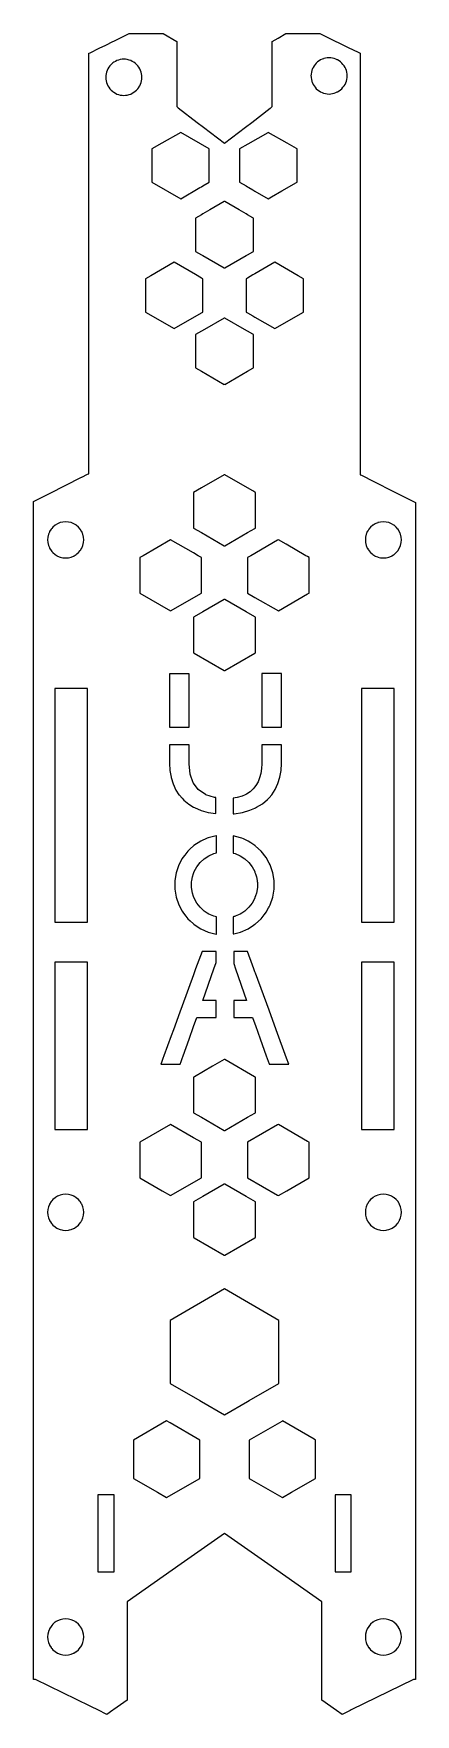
# Model space of a CAD drawing. Header units: millimetres. Extents: x 1 to 37, y 1 to 160.
import ezdxf

# ---------------------------------------------------------------- set-up
doc = ezdxf.new("R2010")
doc.units = ezdxf.units.MM

msp = doc.modelspace()

# ---------------------------------------------------------------- linework, layer by layer
for points in [[(1, 115.48), (2.32, 116.15), (2.33, 116.15), (2.5, 116.23), (5.53, 117.76), (5.54, 117.77), (6.09, 118.05), (6.2, 118.1), (6.2, 157.66), (6.33, 157.72), (7.17, 158.13), (7.81, 158.44), (8.47, 158.77), (8.56, 158.81), (10, 159.51), (13.22, 159.51), (14.5, 158.77), (14.5, 152.64), (14.64, 152.52), (16.43, 151.16), (17.01, 150.71), (18.99, 149.21), (18.99, 149.21), (19, 149.2), (19.01, 149.21), (19.01, 149.21), (20.99, 150.71), (21.57, 151.16), (23.31, 152.49), (23.36, 152.52), (23.5, 152.64), (23.5, 158.77), (24.05, 159.09), (24.79, 159.51), (28, 159.51), (29.56, 158.75), (29.65, 158.71), (30.85, 158.12), (30.95, 158.07), (31.8, 157.66), (31.8, 118), (31.91, 117.95), (32.47, 117.67), (32.5, 117.65), (35.5, 116.13), (35.51, 116.13), (35.68, 116.04), (37, 115.38), (37, 4.63), (36.83, 4.63), (30.95, 1.75), (30.85, 1.71), (30.21, 1.39), (30.09, 1.34), (29.56, 1.71), (28.19, 2.67), (28.19, 11.94), (23.09, 15.51), (19, 18.37), (14.91, 15.51), (9.81, 11.94), (9.81, 2.67), (8.56, 1.8), (8.47, 1.73), (7.91, 1.34), (7.79, 1.39), (7.17, 1.69), (6.33, 2.11), (1.17, 4.63), (1, 4.63)], [(1, 115.48), (2.32, 116.15), (2.33, 116.15), (2.5, 116.23), (5.53, 117.76), (5.54, 117.77), (6.09, 118.05), (6.2, 118.1), (6.2, 157.66), (6.33, 157.72), (7.17, 158.13), (7.81, 158.44), (8.47, 158.77), (8.56, 158.81), (10, 159.51), (13.22, 159.51), (14.5, 158.77), (14.5, 152.64), (14.64, 152.52), (16.43, 151.16), (17.01, 150.71), (18.99, 149.21), (18.99, 149.21), (19, 149.2), (19.01, 149.21), (19.01, 149.21), (20.99, 150.71), (21.57, 151.16), (23.31, 152.49), (23.36, 152.52), (23.5, 152.64), (23.5, 158.77), (24.05, 159.09), (24.79, 159.51), (28, 159.51), (29.56, 158.75), (29.65, 158.71), (30.85, 158.12), (30.95, 158.07), (31.8, 157.66), (31.8, 118), (31.91, 117.95), (32.47, 117.67), (32.5, 117.65), (35.5, 116.13), (35.51, 116.13), (35.68, 116.04), (37, 115.38), (37, 4.63), (36.83, 4.63), (30.95, 1.75), (30.85, 1.71), (30.21, 1.39), (30.09, 1.34), (29.56, 1.71), (28.19, 2.67), (28.19, 11.94), (23.09, 15.51), (19, 18.37), (14.91, 15.51), (9.81, 11.94), (9.81, 2.67), (8.56, 1.8), (8.47, 1.73), (7.91, 1.34), (7.79, 1.39), (7.17, 1.69), (6.33, 2.11), (1.17, 4.63), (1, 4.63)], [(8.86, 153.83), (8.86, 153.83), (9.02, 153.77), (9.18, 153.73), (9.34, 153.71), (9.51, 153.7), (9.68, 153.71), (9.84, 153.73), (10, 153.77), (10.16, 153.83), (10.31, 153.9), (10.46, 153.99), (10.59, 154.09), (10.71, 154.2), (10.83, 154.32), (10.91, 154.44), (10.93, 154.46), (11.01, 154.6), (11.08, 154.75), (11.14, 154.91), (11.18, 155.07), (11.2, 155.24), (11.21, 155.4), (11.21, 155.47), (11.2, 155.57), (11.18, 155.73), (11.14, 155.9), (11.08, 156.05), (11.01, 156.21), (10.93, 156.35), (10.91, 156.37), (10.83, 156.48), (10.71, 156.61), (10.59, 156.72), (10.46, 156.82), (10.31, 156.9), (10.16, 156.98), (10, 157.03), (9.84, 157.07), (9.68, 157.1), (9.51, 157.11), (9.34, 157.1), (9.18, 157.07), (9.02, 157.03), (8.86, 156.98), (8.86, 156.98), (8.71, 156.9), (8.56, 156.82), (8.56, 156.82), (8.47, 156.75), (8.43, 156.72), (8.31, 156.61), (8.19, 156.48), (8.09, 156.35), (8.01, 156.21), (7.94, 156.05), (7.88, 155.9), (7.84, 155.73), (7.82, 155.57), (7.81, 155.47), (7.81, 155.4), (7.82, 155.24), (7.84, 155.07), (7.88, 154.91), (7.94, 154.75), (8.01, 154.6), (8.09, 154.46), (8.19, 154.32), (8.31, 154.2), (8.43, 154.09), (8.47, 154.06), (8.56, 153.99), (8.56, 153.99), (8.71, 153.9)], [(8.86, 153.83), (8.86, 153.83), (9.02, 153.77), (9.18, 153.73), (9.34, 153.71), (9.51, 153.7), (9.68, 153.71), (9.84, 153.73), (10, 153.77), (10.16, 153.83), (10.31, 153.9), (10.46, 153.99), (10.59, 154.09), (10.71, 154.2), (10.83, 154.32), (10.91, 154.44), (10.93, 154.46), (11.01, 154.6), (11.08, 154.75), (11.14, 154.91), (11.18, 155.07), (11.2, 155.24), (11.21, 155.4), (11.21, 155.47), (11.2, 155.57), (11.18, 155.73), (11.14, 155.9), (11.08, 156.05), (11.01, 156.21), (10.93, 156.35), (10.91, 156.37), (10.83, 156.48), (10.71, 156.61), (10.59, 156.72), (10.46, 156.82), (10.31, 156.9), (10.16, 156.98), (10, 157.03), (9.84, 157.07), (9.68, 157.1), (9.51, 157.11), (9.34, 157.1), (9.18, 157.07), (9.02, 157.03), (8.86, 156.98), (8.86, 156.98), (8.71, 156.9), (8.56, 156.82), (8.56, 156.82), (8.47, 156.75), (8.43, 156.72), (8.31, 156.61), (8.19, 156.48), (8.09, 156.35), (8.01, 156.21), (7.94, 156.05), (7.88, 155.9), (7.84, 155.73), (7.82, 155.57), (7.81, 155.47), (7.81, 155.4), (7.82, 155.24), (7.84, 155.07), (7.88, 154.91), (7.94, 154.75), (8.01, 154.6), (8.09, 154.46), (8.19, 154.32), (8.31, 154.2), (8.43, 154.09), (8.47, 154.06), (8.56, 153.99), (8.56, 153.99), (8.71, 153.9)], [(27.28, 154.88), (27.29, 154.87), (27.36, 154.73), (27.44, 154.59), (27.54, 154.46), (27.65, 154.33), (27.78, 154.22), (27.91, 154.12), (28.05, 154.04), (28.21, 153.96), (28.32, 153.92), (28.36, 153.91), (28.53, 153.87), (28.69, 153.84), (28.86, 153.83), (29.02, 153.84), (29.19, 153.87), (29.34, 153.9), (29.35, 153.91), (29.51, 153.96), (29.56, 153.99), (29.63, 154.02), (29.65, 154.03), (29.66, 154.04), (29.8, 154.12), (29.94, 154.22), (30.06, 154.33), (30.17, 154.46), (30.27, 154.59), (30.36, 154.73), (30.43, 154.88), (30.49, 155.04), (30.53, 155.2), (30.55, 155.37), (30.56, 155.47), (30.56, 155.54), (30.55, 155.7), (30.53, 155.87), (30.49, 156.03), (30.43, 156.19), (30.36, 156.34), (30.27, 156.48), (30.26, 156.5), (30.17, 156.62), (30.06, 156.74), (29.94, 156.85), (29.8, 156.95), (29.66, 157.04), (29.65, 157.04), (29.64, 157.04), (29.63, 157.05), (29.56, 157.09), (29.51, 157.11), (29.35, 157.17), (29.34, 157.17), (29.19, 157.21), (29.02, 157.23), (28.86, 157.24), (28.69, 157.23), (28.53, 157.21), (28.36, 157.17), (28.32, 157.15), (28.21, 157.11), (28.05, 157.04), (27.91, 156.95), (27.78, 156.85), (27.65, 156.74), (27.54, 156.62), (27.44, 156.48), (27.36, 156.34), (27.29, 156.21), (27.28, 156.19), (27.23, 156.03), (27.19, 155.87), (27.16, 155.7), (27.15, 155.54), (27.16, 155.47), (27.16, 155.37), (27.19, 155.2), (27.23, 155.04)], [(27.28, 154.88), (27.29, 154.87), (27.36, 154.73), (27.44, 154.59), (27.54, 154.46), (27.65, 154.33), (27.78, 154.22), (27.91, 154.12), (28.05, 154.04), (28.21, 153.96), (28.32, 153.92), (28.36, 153.91), (28.53, 153.87), (28.69, 153.84), (28.86, 153.83), (29.02, 153.84), (29.19, 153.87), (29.34, 153.9), (29.35, 153.91), (29.51, 153.96), (29.56, 153.99), (29.63, 154.02), (29.65, 154.03), (29.66, 154.04), (29.8, 154.12), (29.94, 154.22), (30.06, 154.33), (30.17, 154.46), (30.27, 154.59), (30.36, 154.73), (30.43, 154.88), (30.49, 155.04), (30.53, 155.2), (30.55, 155.37), (30.56, 155.47), (30.56, 155.54), (30.55, 155.7), (30.53, 155.87), (30.49, 156.03), (30.43, 156.19), (30.36, 156.34), (30.27, 156.48), (30.26, 156.5), (30.17, 156.62), (30.06, 156.74), (29.94, 156.85), (29.8, 156.95), (29.66, 157.04), (29.65, 157.04), (29.64, 157.04), (29.63, 157.05), (29.56, 157.09), (29.51, 157.11), (29.35, 157.17), (29.34, 157.17), (29.19, 157.21), (29.02, 157.23), (28.86, 157.24), (28.69, 157.23), (28.53, 157.21), (28.36, 157.17), (28.32, 157.15), (28.21, 157.11), (28.05, 157.04), (27.91, 156.95), (27.78, 156.85), (27.65, 156.74), (27.54, 156.62), (27.44, 156.48), (27.36, 156.34), (27.29, 156.21), (27.28, 156.19), (27.23, 156.03), (27.19, 155.87), (27.16, 155.7), (27.15, 155.54), (27.16, 155.47), (27.16, 155.37), (27.19, 155.2), (27.23, 155.04)], [(14.87, 143.97), (16.69, 145.02), (16.82, 145.1), (16.96, 145.18), (17.57, 145.53), (17.57, 148.66), (14.87, 150.22), (13.1, 149.2), (12.16, 148.66), (12.16, 145.53)], [(14.87, 143.97), (16.69, 145.02), (16.82, 145.1), (16.96, 145.18), (17.57, 145.53), (17.57, 148.66), (14.87, 150.22), (13.1, 149.2), (12.16, 148.66), (12.16, 145.53)], [(21.31, 145.02), (21.68, 144.81), (21.87, 144.7), (23.13, 143.97), (23.43, 144.15), (24.41, 144.71), (25.79, 145.51), (25.84, 145.53), (25.84, 148.66), (25.79, 148.69), (24.9, 149.2), (23.13, 150.22), (23.07, 150.18), (21.19, 149.1), (20.43, 148.66), (20.43, 145.53), (21.04, 145.18), (21.18, 145.1)], [(21.31, 145.02), (21.68, 144.81), (21.87, 144.7), (23.13, 143.97), (23.43, 144.15), (24.41, 144.71), (25.79, 145.51), (25.84, 145.53), (25.84, 148.66), (25.79, 148.69), (24.9, 149.2), (23.13, 150.22), (23.07, 150.18), (21.19, 149.1), (20.43, 148.66), (20.43, 145.53), (21.04, 145.18), (21.18, 145.1)], [(18.99, 137.48), (19, 137.48), (19.01, 137.48), (19.01, 137.47), (19.03, 137.46), (21.04, 138.62), (21.18, 138.7), (21.68, 138.99), (21.73, 139.02), (21.73, 142.14), (21.68, 142.18), (21.18, 142.46), (21.04, 142.54), (20.38, 142.92), (19.03, 143.7), (19.01, 143.7), (19.01, 143.68), (19, 143.69), (18.99, 143.68), (18.99, 143.7), (18.97, 143.7), (17.62, 142.93), (16.96, 142.54), (16.82, 142.46), (16.27, 142.14), (16.27, 139.02), (16.82, 138.7), (16.96, 138.62), (18.97, 137.46), (18.99, 137.47)], [(18.99, 137.48), (19, 137.48), (19.01, 137.48), (19.01, 137.47), (19.03, 137.46), (21.04, 138.62), (21.18, 138.7), (21.68, 138.99), (21.73, 139.02), (21.73, 142.14), (21.68, 142.18), (21.18, 142.46), (21.04, 142.54), (20.38, 142.92), (19.03, 143.7), (19.01, 143.7), (19.01, 143.68), (19, 143.69), (18.99, 143.68), (18.99, 143.7), (18.97, 143.7), (17.62, 142.93), (16.96, 142.54), (16.82, 142.46), (16.27, 142.14), (16.27, 139.02), (16.82, 138.7), (16.96, 138.62), (18.97, 137.46), (18.99, 137.47)], [(14.26, 131.75), (16.82, 133.23), (16.96, 133.31), (16.96, 136.43), (16.82, 136.51), (16.27, 136.83), (14.26, 137.99), (12.07, 136.73), (11.55, 136.43), (11.55, 133.31)], [(14.26, 131.75), (16.82, 133.23), (16.96, 133.31), (16.96, 136.43), (16.82, 136.51), (16.27, 136.83), (14.26, 137.99), (12.07, 136.73), (11.55, 136.43), (11.55, 133.31)], [(21.68, 136.8), (21.18, 136.51), (21.04, 136.43), (21.04, 133.31), (21.18, 133.23), (21.68, 132.94), (21.87, 132.83), (23.74, 131.75), (26.45, 133.31), (26.45, 136.43), (25.93, 136.73), (23.74, 137.99), (21.87, 136.91), (21.73, 136.83)], [(21.68, 136.8), (21.18, 136.51), (21.04, 136.43), (21.04, 133.31), (21.18, 133.23), (21.68, 132.94), (21.87, 132.83), (23.74, 131.75), (26.45, 133.31), (26.45, 136.43), (25.93, 136.73), (23.74, 137.99), (21.87, 136.91), (21.73, 136.83)], [(18.99, 126.53), (19, 126.52), (19.01, 126.53), (19.01, 126.51), (19.03, 126.5), (21.18, 127.75), (21.68, 128.03), (21.73, 128.07), (21.73, 131.19), (21.68, 131.22), (21.18, 131.5), (20.9, 131.67), (19.03, 132.75), (19.01, 132.74), (19.01, 132.72), (19, 132.73), (18.99, 132.72), (18.99, 132.74), (18.97, 132.75), (17.1, 131.67), (16.82, 131.51), (16.27, 131.19), (16.27, 128.07), (16.82, 127.75), (18.97, 126.5), (18.99, 126.51)], [(18.99, 126.53), (19, 126.52), (19.01, 126.53), (19.01, 126.51), (19.03, 126.5), (21.18, 127.75), (21.68, 128.03), (21.73, 128.07), (21.73, 131.19), (21.68, 131.22), (21.18, 131.5), (20.9, 131.67), (19.03, 132.75), (19.01, 132.74), (19.01, 132.72), (19, 132.73), (18.99, 132.72), (18.99, 132.74), (18.97, 132.75), (17.1, 131.67), (16.82, 131.51), (16.27, 131.19), (16.27, 128.07), (16.82, 127.75), (18.97, 126.5), (18.99, 126.51)], [(18.99, 111.33), (19, 111.32), (19.01, 111.33), (19.01, 111.32), (19.03, 111.31), (21.18, 112.56), (21.87, 112.95), (21.92, 112.98), (21.92, 116.33), (21.87, 116.36), (21.68, 116.47), (21.18, 116.76), (19.03, 118), (19.01, 117.99), (19.01, 117.98), (19, 117.99), (18.99, 117.98), (18.99, 117.99), (18.98, 118), (16.82, 116.76), (16.08, 116.33), (16.08, 112.98), (16.82, 112.55), (18.98, 111.31), (18.99, 111.32)], [(18.99, 111.33), (19, 111.32), (19.01, 111.33), (19.01, 111.32), (19.03, 111.31), (21.18, 112.56), (21.87, 112.95), (21.92, 112.98), (21.92, 116.33), (21.87, 116.36), (21.68, 116.47), (21.18, 116.76), (19.03, 118), (19.01, 117.99), (19.01, 117.98), (19, 117.99), (18.99, 117.98), (18.99, 117.99), (18.98, 118), (16.82, 116.76), (16.08, 116.33), (16.08, 112.98), (16.82, 112.55), (18.98, 111.31), (18.99, 111.32)], [(2.66, 110.86), (2.72, 110.79), (2.82, 110.67), (3.03, 110.5), (3.05, 110.48), (3.22, 110.38), (3.25, 110.35), (3.5, 110.25), (3.76, 110.19), (4.03, 110.17), (4.29, 110.19), (4.55, 110.25), (4.77, 110.34), (4.8, 110.35), (4.84, 110.38), (5.03, 110.5), (5.09, 110.55), (5.23, 110.67), (5.4, 110.87), (5.45, 110.94), (5.53, 111.08), (5.54, 111.08), (5.55, 111.1), (5.65, 111.35), (5.71, 111.61), (5.73, 111.87), (5.71, 112.14), (5.65, 112.4), (5.62, 112.47), (5.55, 112.65), (5.54, 112.66), (5.53, 112.67), (5.4, 112.87), (5.23, 113.08), (5.03, 113.25), (5, 113.27), (4.8, 113.39), (4.74, 113.42), (4.55, 113.49), (4.29, 113.55), (4.03, 113.58), (3.76, 113.55), (3.5, 113.49), (3.32, 113.42), (3.25, 113.39), (3.05, 113.26), (3.03, 113.25), (2.82, 113.08), (2.72, 112.95), (2.65, 112.87), (2.51, 112.65), (2.49, 112.6), (2.44, 112.47), (2.41, 112.4), (2.35, 112.14), (2.33, 111.87), (2.35, 111.61), (2.41, 111.35), (2.49, 111.14), (2.51, 111.1), (2.65, 110.87)], [(2.66, 110.86), (2.72, 110.79), (2.82, 110.67), (3.03, 110.5), (3.05, 110.48), (3.22, 110.38), (3.25, 110.35), (3.5, 110.25), (3.76, 110.19), (4.03, 110.17), (4.29, 110.19), (4.55, 110.25), (4.77, 110.34), (4.8, 110.35), (4.84, 110.38), (5.03, 110.5), (5.09, 110.55), (5.23, 110.67), (5.4, 110.87), (5.45, 110.94), (5.53, 111.08), (5.54, 111.08), (5.55, 111.1), (5.65, 111.35), (5.71, 111.61), (5.73, 111.87), (5.71, 112.14), (5.65, 112.4), (5.62, 112.47), (5.55, 112.65), (5.54, 112.66), (5.53, 112.67), (5.4, 112.87), (5.23, 113.08), (5.03, 113.25), (5, 113.27), (4.8, 113.39), (4.74, 113.42), (4.55, 113.49), (4.29, 113.55), (4.03, 113.58), (3.76, 113.55), (3.5, 113.49), (3.32, 113.42), (3.25, 113.39), (3.05, 113.26), (3.03, 113.25), (2.82, 113.08), (2.72, 112.95), (2.65, 112.87), (2.51, 112.65), (2.49, 112.6), (2.44, 112.47), (2.41, 112.4), (2.35, 112.14), (2.33, 111.87), (2.35, 111.61), (2.41, 111.35), (2.49, 111.14), (2.51, 111.1), (2.65, 110.87)], [(32.92, 110.55), (32.98, 110.5), (33.17, 110.38), (33.21, 110.35), (33.44, 110.26), (33.45, 110.25), (33.71, 110.19), (33.98, 110.17), (34.24, 110.19), (34.5, 110.25), (34.75, 110.35), (34.79, 110.38), (34.94, 110.47), (34.98, 110.5), (35.18, 110.67), (35.34, 110.85), (35.36, 110.87), (35.48, 111.08), (35.5, 111.1), (35.5, 111.12), (35.51, 111.13), (35.6, 111.35), (35.66, 111.61), (35.68, 111.87), (35.66, 112.14), (35.6, 112.4), (35.57, 112.47), (35.51, 112.62), (35.5, 112.63), (35.5, 112.65), (35.48, 112.66), (35.36, 112.87), (35.34, 112.89), (35.18, 113.08), (34.98, 113.25), (34.96, 113.26), (34.75, 113.39), (34.69, 113.42), (34.5, 113.49), (34.24, 113.55), (33.98, 113.58), (33.71, 113.55), (33.45, 113.49), (33.44, 113.48), (33.27, 113.42), (33.21, 113.39), (33, 113.26), (32.98, 113.25), (32.77, 113.08), (32.6, 112.87), (32.5, 112.7), (32.49, 112.7), (32.47, 112.66), (32.46, 112.65), (32.39, 112.47), (32.36, 112.4), (32.3, 112.14), (32.28, 111.87), (32.3, 111.61), (32.36, 111.35), (32.46, 111.1), (32.47, 111.09), (32.49, 111.04), (32.5, 111.04), (32.56, 110.94), (32.6, 110.87), (32.77, 110.67)], [(32.92, 110.55), (32.98, 110.5), (33.17, 110.38), (33.21, 110.35), (33.44, 110.26), (33.45, 110.25), (33.71, 110.19), (33.98, 110.17), (34.24, 110.19), (34.5, 110.25), (34.75, 110.35), (34.79, 110.38), (34.94, 110.47), (34.98, 110.5), (35.18, 110.67), (35.34, 110.85), (35.36, 110.87), (35.48, 111.08), (35.5, 111.1), (35.5, 111.12), (35.51, 111.13), (35.6, 111.35), (35.66, 111.61), (35.68, 111.87), (35.66, 112.14), (35.6, 112.4), (35.57, 112.47), (35.51, 112.62), (35.5, 112.63), (35.5, 112.65), (35.48, 112.66), (35.36, 112.87), (35.34, 112.89), (35.18, 113.08), (34.98, 113.25), (34.96, 113.26), (34.75, 113.39), (34.69, 113.42), (34.5, 113.49), (34.24, 113.55), (33.98, 113.58), (33.71, 113.55), (33.45, 113.49), (33.44, 113.48), (33.27, 113.42), (33.21, 113.39), (33, 113.26), (32.98, 113.25), (32.77, 113.08), (32.6, 112.87), (32.5, 112.7), (32.49, 112.7), (32.47, 112.66), (32.46, 112.65), (32.39, 112.47), (32.36, 112.4), (32.3, 112.14), (32.28, 111.87), (32.3, 111.61), (32.36, 111.35), (32.46, 111.1), (32.47, 111.09), (32.49, 111.04), (32.5, 111.04), (32.56, 110.94), (32.6, 110.87), (32.77, 110.67)], [(13.92, 111.88), (11.32, 110.38), (11.02, 110.21), (11.02, 106.86), (13.92, 105.19), (16.82, 106.86), (16.82, 110.21), (16.52, 110.38), (16.08, 110.64)], [(13.92, 111.88), (11.32, 110.38), (11.02, 110.21), (11.02, 106.86), (13.92, 105.19), (16.82, 106.86), (16.82, 110.21), (16.52, 110.38), (16.08, 110.64)], [(24.08, 105.19), (26.84, 106.78), (26.98, 106.86), (26.98, 110.21), (26.84, 110.29), (26.68, 110.38), (24.8, 111.47), (24.08, 111.88), (24.01, 111.84), (21.48, 110.38), (21.18, 110.21), (21.18, 106.86), (21.87, 106.46)], [(24.08, 105.19), (26.84, 106.78), (26.98, 106.86), (26.98, 110.21), (26.84, 110.29), (26.68, 110.38), (24.8, 111.47), (24.08, 111.88), (24.01, 111.84), (21.48, 110.38), (21.18, 110.21), (21.18, 106.86), (21.87, 106.46)], [(18.99, 99.59), (19, 99.59), (19.01, 99.59), (19.01, 99.58), (19.03, 99.57), (21.87, 101.22), (21.92, 101.24), (21.92, 104.59), (21.87, 104.62), (21.04, 105.1), (19.03, 106.26), (19.01, 106.25), (19.01, 106.24), (19, 106.25), (18.99, 106.24), (18.99, 106.25), (18.98, 106.26), (16.96, 105.1), (16.13, 104.62), (16.08, 104.59), (16.08, 101.24), (16.13, 101.22), (18.98, 99.57), (18.99, 99.58)], [(18.99, 99.59), (19, 99.59), (19.01, 99.59), (19.01, 99.58), (19.03, 99.57), (21.87, 101.22), (21.92, 101.24), (21.92, 104.59), (21.87, 104.62), (21.04, 105.1), (19.03, 106.26), (19.01, 106.25), (19.01, 106.24), (19, 106.25), (18.99, 106.24), (18.99, 106.25), (18.98, 106.26), (16.96, 105.1), (16.13, 104.62), (16.08, 104.59), (16.08, 101.24), (16.13, 101.22), (18.98, 99.57), (18.99, 99.58)], [(13.82, 96.08), (13.82, 94.23), (15.67, 94.23), (15.67, 99.26), (13.82, 99.26)], [(13.82, 96.08), (13.82, 94.23), (15.67, 94.23), (15.67, 99.26), (13.82, 99.26)], [(24.38, 99.28), (22.52, 99.28), (22.52, 94.23), (24.38, 94.23)], [(24.38, 99.28), (22.52, 99.28), (22.52, 94.23), (24.38, 94.23)], [(5, 75.88), (6.09, 75.88), (6.09, 97.89), (3.09, 97.89), (3.09, 97.88), (3, 97.88), (3, 75.88), (5, 75.88)], [(5, 75.88), (6.09, 75.88), (6.09, 97.89), (3.09, 97.89), (3.09, 97.88), (3, 97.88), (3, 75.88), (5, 75.88)], [(35, 75.88), (35, 97.88), (34.91, 97.88), (34.91, 97.89), (31.91, 97.89), (31.91, 75.88), (33, 75.88), (33, 75.88)], [(35, 75.88), (35, 97.88), (34.91, 97.88), (34.91, 97.89), (31.91, 97.89), (31.91, 75.88), (33, 75.88), (33, 75.88)], [(18.07, 87.62), (17.23, 87.89), (17.2, 87.9), (16.52, 88.37), (16.08, 88.98), (16.05, 89.02), (15.77, 89.83), (15.67, 90.79), (15.67, 92.58), (13.82, 92.58), (13.82, 90.87), (13.86, 90.17), (13.97, 89.53), (13.97, 89.51), (14.16, 88.9), (14.42, 88.33), (14.71, 87.89), (14.75, 87.83), (15.01, 87.55), (15.16, 87.38), (15.63, 86.99), (16.08, 86.72), (16.18, 86.67), (16.79, 86.41), (17.47, 86.22), (18.19, 86.11), (18.19, 87.61)], [(18.07, 87.62), (17.23, 87.89), (17.2, 87.9), (16.52, 88.37), (16.08, 88.98), (16.05, 89.02), (15.77, 89.83), (15.67, 90.79), (15.67, 92.58), (13.82, 92.58), (13.82, 90.87), (13.86, 90.17), (13.97, 89.53), (13.97, 89.51), (14.16, 88.9), (14.42, 88.33), (14.71, 87.89), (14.75, 87.83), (15.01, 87.55), (15.16, 87.38), (15.63, 86.99), (16.08, 86.72), (16.18, 86.67), (16.79, 86.41), (17.47, 86.22), (18.19, 86.11), (18.19, 87.61)], [(21.95, 88.75), (21.92, 88.71), (21.87, 88.64), (21.71, 88.44), (21.41, 88.17), (21.06, 87.94), (20.95, 87.89), (20.66, 87.76), (20.21, 87.63), (19.83, 87.57), (19.83, 86.1), (19.9, 86.1), (20.69, 86.22), (21.39, 86.42), (21.87, 86.63), (21.92, 86.65), (22.02, 86.7), (22.58, 87.03), (23.06, 87.43), (23.2, 87.58), (23.46, 87.88), (23.79, 88.39), (24.04, 88.94), (24.23, 89.54), (24.34, 90.17), (24.38, 90.83), (24.38, 92.58), (22.52, 92.58), (22.52, 90.8), (22.5, 90.34), (22.43, 89.89), (22.31, 89.48), (22.16, 89.09)], [(21.95, 88.75), (21.92, 88.71), (21.87, 88.64), (21.71, 88.44), (21.41, 88.17), (21.06, 87.94), (20.95, 87.89), (20.66, 87.76), (20.21, 87.63), (19.83, 87.57), (19.83, 86.1), (19.9, 86.1), (20.69, 86.22), (21.39, 86.42), (21.87, 86.63), (21.92, 86.65), (22.02, 86.7), (22.58, 87.03), (23.06, 87.43), (23.2, 87.58), (23.46, 87.88), (23.79, 88.39), (24.04, 88.94), (24.23, 89.54), (24.34, 90.17), (24.38, 90.83), (24.38, 92.58), (22.52, 92.58), (22.52, 90.8), (22.5, 90.34), (22.43, 89.89), (22.31, 89.48), (22.16, 89.09)], [(17.51, 76.66), (17.36, 76.75), (17.08, 76.94), (16.7, 77.29), (16.38, 77.69), (16.14, 78.15), (16.08, 78.32), (15.97, 78.63), (15.88, 79.14), (15.88, 79.66), (15.89, 79.7), (15.91, 79.82), (15.97, 80.16), (16.08, 80.48), (16.14, 80.65), (16.38, 81.1), (16.7, 81.51), (17.08, 81.86), (17.51, 82.14), (17.98, 82.35), (18.26, 82.42), (18.26, 84.04), (18.22, 84.03), (17.47, 83.84), (17.36, 83.79), (16.76, 83.53), (16.11, 83.11), (16.08, 83.08), (15.75, 82.78), (15.54, 82.58), (15.25, 82.21), (15.06, 81.97), (15.01, 81.87), (14.69, 81.28), (14.44, 80.55), (14.32, 79.82), (14.31, 79.79), (14.31, 79.01), (14.44, 78.24), (14.69, 77.51), (15.01, 76.93), (15.06, 76.83), (15.12, 76.75), (15.35, 76.46), (15.54, 76.22), (15.75, 76.02), (16.08, 75.72), (16.11, 75.69), (16.24, 75.6), (16.76, 75.27), (17.47, 74.95), (18.22, 74.77), (18.26, 74.76), (18.26, 76.38), (17.98, 76.45)], [(17.51, 76.66), (17.36, 76.75), (17.08, 76.94), (16.7, 77.29), (16.38, 77.69), (16.14, 78.15), (16.08, 78.32), (15.97, 78.63), (15.88, 79.14), (15.88, 79.66), (15.89, 79.7), (15.91, 79.82), (15.97, 80.16), (16.08, 80.48), (16.14, 80.65), (16.38, 81.1), (16.7, 81.51), (17.08, 81.86), (17.51, 82.14), (17.98, 82.35), (18.26, 82.42), (18.26, 84.04), (18.22, 84.03), (17.47, 83.84), (17.36, 83.79), (16.76, 83.53), (16.11, 83.11), (16.08, 83.08), (15.75, 82.78), (15.54, 82.58), (15.25, 82.21), (15.06, 81.97), (15.01, 81.87), (14.69, 81.28), (14.44, 80.55), (14.32, 79.82), (14.31, 79.79), (14.31, 79.01), (14.44, 78.24), (14.69, 77.51), (15.01, 76.93), (15.06, 76.83), (15.12, 76.75), (15.35, 76.46), (15.54, 76.22), (15.75, 76.02), (16.08, 75.72), (16.11, 75.69), (16.24, 75.6), (16.76, 75.27), (17.47, 74.95), (18.22, 74.77), (18.26, 74.76), (18.26, 76.38), (17.98, 76.45)], [(21.85, 80.65), (21.87, 80.57), (21.92, 80.43), (22.01, 80.16), (22.07, 79.82), (22.09, 79.7), (22.1, 79.66), (22.1, 79.14), (22.01, 78.63), (21.92, 78.37), (21.87, 78.22), (21.85, 78.15), (21.6, 77.69), (21.29, 77.29), (20.91, 76.94), (20.62, 76.75), (20.47, 76.66), (20, 76.45), (19.96, 76.44), (19.87, 76.42), (19.82, 76.4), (19.82, 74.78), (19.87, 74.79), (20.5, 74.95), (20.52, 74.95), (21.23, 75.27), (21.74, 75.6), (21.87, 75.69), (21.88, 75.69), (21.92, 75.73), (22.45, 76.22), (22.74, 76.59), (22.86, 76.75), (22.92, 76.83), (23.15, 77.24), (23.2, 77.33), (23.29, 77.51), (23.55, 78.24), (23.67, 79.01), (23.67, 79.79), (23.67, 79.82), (23.55, 80.55), (23.29, 81.28), (23.2, 81.46), (22.92, 81.97), (22.45, 82.58), (21.92, 83.06), (21.88, 83.11), (21.87, 83.11), (21.48, 83.37), (21.23, 83.53), (20.79, 83.72), (20.63, 83.79), (20.52, 83.84), (19.82, 84.02), (19.82, 82.39), (20, 82.35), (20.47, 82.14), (20.91, 81.86), (21.29, 81.51), (21.6, 81.1)], [(21.85, 80.65), (21.87, 80.57), (21.92, 80.43), (22.01, 80.16), (22.07, 79.82), (22.09, 79.7), (22.1, 79.66), (22.1, 79.14), (22.01, 78.63), (21.92, 78.37), (21.87, 78.22), (21.85, 78.15), (21.6, 77.69), (21.29, 77.29), (20.91, 76.94), (20.62, 76.75), (20.47, 76.66), (20, 76.45), (19.96, 76.44), (19.87, 76.42), (19.82, 76.4), (19.82, 74.78), (19.87, 74.79), (20.5, 74.95), (20.52, 74.95), (21.23, 75.27), (21.74, 75.6), (21.87, 75.69), (21.88, 75.69), (21.92, 75.73), (22.45, 76.22), (22.74, 76.59), (22.86, 76.75), (22.92, 76.83), (23.15, 77.24), (23.2, 77.33), (23.29, 77.51), (23.55, 78.24), (23.67, 79.01), (23.67, 79.79), (23.67, 79.82), (23.55, 80.55), (23.29, 81.28), (23.2, 81.46), (22.92, 81.97), (22.45, 82.58), (21.92, 83.06), (21.88, 83.11), (21.87, 83.11), (21.48, 83.37), (21.23, 83.53), (20.79, 83.72), (20.63, 83.79), (20.52, 83.84), (19.82, 84.02), (19.82, 82.39), (20, 82.35), (20.47, 82.14), (20.91, 81.86), (21.29, 81.51), (21.6, 81.1)], [(16.96, 68.52), (17.99, 71.51), (18.2, 72.11), (18.2, 73.14), (16.88, 73.14), (16.28, 71.51), (16.08, 70.95), (15.01, 68.01), (14.78, 67.41), (14.18, 65.75), (13.97, 65.18), (13.29, 63.31), (13.19, 63.06), (13.06, 62.7), (13, 62.54), (14.82, 62.54), (14.91, 62.79), (15.01, 63.06), (15.1, 63.31), (15.66, 64.89), (16.08, 66.06), (16.39, 66.92), (18.2, 66.92), (18.2, 68.52)], [(16.96, 68.52), (17.99, 71.51), (18.2, 72.11), (18.2, 73.14), (16.88, 73.14), (16.28, 71.51), (16.08, 70.95), (15.01, 68.01), (14.78, 67.41), (14.18, 65.75), (13.97, 65.18), (13.29, 63.31), (13.19, 63.06), (13.06, 62.7), (13, 62.54), (14.82, 62.54), (14.91, 62.79), (15.01, 63.06), (15.1, 63.31), (15.66, 64.89), (16.08, 66.06), (16.39, 66.92), (18.2, 66.92), (18.2, 68.52)], [(21.65, 66.92), (21.87, 66.31), (21.92, 66.17), (22.37, 64.91), (22.93, 63.31), (23.2, 62.57), (23.21, 62.54), (25.05, 62.54), (24.85, 63.08), (23.87, 65.77), (23.2, 67.6), (21.92, 71.08), (21.87, 71.21), (21.76, 71.51), (21.64, 71.84), (21.17, 73.14), (19.87, 73.14), (19.87, 72), (20.04, 71.51), (21.08, 68.52), (19.87, 68.52), (19.87, 66.92)], [(21.65, 66.92), (21.87, 66.31), (21.92, 66.17), (22.37, 64.91), (22.93, 63.31), (23.2, 62.57), (23.21, 62.54), (25.05, 62.54), (24.85, 63.08), (23.87, 65.77), (23.2, 67.6), (21.92, 71.08), (21.87, 71.21), (21.76, 71.51), (21.64, 71.84), (21.17, 73.14), (19.87, 73.14), (19.87, 72), (20.04, 71.51), (21.08, 68.52), (19.87, 68.52), (19.87, 66.92)], [(5, 56.39), (6.09, 56.39), (6.09, 72.14), (3.09, 72.14), (3.09, 72.13), (3, 72.13), (3, 56.38), (5, 56.38)], [(5, 56.39), (6.09, 56.39), (6.09, 72.14), (3.09, 72.14), (3.09, 72.13), (3, 72.13), (3, 56.38), (5, 56.38)], [(33, 56.39), (33, 56.38), (35, 56.38), (35, 72.13), (34.91, 72.13), (34.91, 72.14), (31.91, 72.14), (31.91, 56.39)], [(33, 56.39), (33, 56.38), (35, 56.38), (35, 72.13), (34.91, 72.13), (34.91, 72.14), (31.91, 72.14), (31.91, 56.39)], [(18.99, 56.31), (19, 56.3), (19.01, 56.31), (19.01, 56.29), (19.03, 56.28), (21.18, 57.53), (21.87, 57.93), (21.92, 57.96), (21.92, 61.3), (21.87, 61.33), (21.84, 61.35), (19.03, 62.97), (19.01, 62.97), (19.01, 62.95), (19, 62.96), (18.99, 62.95), (18.99, 62.97), (18.98, 62.97), (17.87, 62.34), (16.16, 61.35), (16.08, 61.3), (16.08, 57.96), (16.82, 57.53), (18.98, 56.28), (18.99, 56.29)], [(18.99, 56.31), (19, 56.3), (19.01, 56.31), (19.01, 56.29), (19.03, 56.28), (21.18, 57.53), (21.87, 57.93), (21.92, 57.96), (21.92, 61.3), (21.87, 61.33), (21.84, 61.35), (19.03, 62.97), (19.01, 62.97), (19.01, 62.95), (19, 62.96), (18.99, 62.95), (18.99, 62.97), (18.98, 62.97), (17.87, 62.34), (16.16, 61.35), (16.08, 61.3), (16.08, 57.96), (16.82, 57.53), (18.98, 56.28), (18.99, 56.29)], [(13.14, 50.62), (13.92, 50.16), (16.82, 51.84), (16.82, 55.18), (16.08, 55.61), (13.92, 56.85), (11.02, 55.18), (11.02, 51.84)], [(13.14, 50.62), (13.92, 50.16), (16.82, 51.84), (16.82, 55.18), (16.08, 55.61), (13.92, 56.85), (11.02, 55.18), (11.02, 51.84)], [(21.18, 52.48), (21.18, 51.84), (24.01, 50.2), (24.08, 50.16), (24.87, 50.62), (26.98, 51.84), (26.98, 55.18), (26.84, 55.26), (24.08, 56.85), (24.01, 56.81), (21.18, 55.18)], [(21.18, 52.48), (21.18, 51.84), (24.01, 50.2), (24.08, 50.16), (24.87, 50.62), (26.98, 51.84), (26.98, 55.18), (26.84, 55.26), (24.08, 56.85), (24.01, 56.81), (21.18, 55.18)], [(18.99, 51.21), (18.99, 51.23), (18.98, 51.24), (16.96, 50.07), (16.08, 49.56), (16.08, 46.22), (16.13, 46.19), (18.98, 44.55), (18.99, 44.55), (18.99, 44.57), (19, 44.56), (19.01, 44.57), (19.01, 44.55), (19.03, 44.55), (21.87, 46.19), (21.92, 46.22), (21.92, 49.56), (21.04, 50.07), (19.03, 51.24), (19.01, 51.23), (19.01, 51.21), (19, 51.22)], [(18.99, 51.21), (18.99, 51.23), (18.98, 51.24), (16.96, 50.07), (16.08, 49.56), (16.08, 46.22), (16.13, 46.19), (18.98, 44.55), (18.99, 44.55), (18.99, 44.57), (19, 44.56), (19.01, 44.57), (19.01, 44.55), (19.03, 44.55), (21.87, 46.19), (21.92, 46.22), (21.92, 49.56), (21.04, 50.07), (19.03, 51.24), (19.01, 51.23), (19.01, 51.21), (19, 51.22)], [(5.46, 47.67), (5.53, 47.79), (5.55, 47.81), (5.65, 48.06), (5.71, 48.32), (5.73, 48.59), (5.71, 48.85), (5.68, 48.98), (5.65, 49.11), (5.55, 49.36), (5.53, 49.38), (5.4, 49.59), (5.37, 49.63), (5.23, 49.79), (5.03, 49.96), (5, 49.98), (4.8, 50.1), (4.77, 50.12), (4.72, 50.14), (4.55, 50.21), (4.29, 50.27), (4.03, 50.29), (3.76, 50.27), (3.5, 50.21), (3.34, 50.14), (3.25, 50.1), (3.07, 49.99), (3.03, 49.96), (2.82, 49.79), (2.72, 49.67), (2.68, 49.62), (2.65, 49.59), (2.51, 49.36), (2.49, 49.32), (2.41, 49.11), (2.35, 48.85), (2.33, 48.59), (2.35, 48.32), (2.41, 48.06), (2.49, 47.86), (2.51, 47.81), (2.65, 47.59), (2.66, 47.58), (2.72, 47.51), (2.82, 47.38), (3.03, 47.21), (3.06, 47.19), (3.2, 47.1), (3.25, 47.07), (3.5, 46.97), (3.66, 46.93), (3.76, 46.9), (4.03, 46.88), (4.29, 46.9), (4.4, 46.93), (4.55, 46.97), (4.77, 47.05), (4.8, 47.07), (4.85, 47.1), (5.03, 47.21), (5.11, 47.28), (5.23, 47.38), (5.4, 47.59)], [(5.46, 47.67), (5.53, 47.79), (5.55, 47.81), (5.65, 48.06), (5.71, 48.32), (5.73, 48.59), (5.71, 48.85), (5.68, 48.98), (5.65, 49.11), (5.55, 49.36), (5.53, 49.38), (5.4, 49.59), (5.37, 49.63), (5.23, 49.79), (5.03, 49.96), (5, 49.98), (4.8, 50.1), (4.77, 50.12), (4.72, 50.14), (4.55, 50.21), (4.29, 50.27), (4.03, 50.29), (3.76, 50.27), (3.5, 50.21), (3.34, 50.14), (3.25, 50.1), (3.07, 49.99), (3.03, 49.96), (2.82, 49.79), (2.72, 49.67), (2.68, 49.62), (2.65, 49.59), (2.51, 49.36), (2.49, 49.32), (2.41, 49.11), (2.35, 48.85), (2.33, 48.59), (2.35, 48.32), (2.41, 48.06), (2.49, 47.86), (2.51, 47.81), (2.65, 47.59), (2.66, 47.58), (2.72, 47.51), (2.82, 47.38), (3.03, 47.21), (3.06, 47.19), (3.2, 47.1), (3.25, 47.07), (3.5, 46.97), (3.66, 46.93), (3.76, 46.9), (4.03, 46.88), (4.29, 46.9), (4.4, 46.93), (4.55, 46.97), (4.77, 47.05), (4.8, 47.07), (4.85, 47.1), (5.03, 47.21), (5.11, 47.28), (5.23, 47.38), (5.4, 47.59)], [(32.9, 47.27), (32.98, 47.21), (33.1, 47.13), (33.15, 47.1), (33.21, 47.07), (33.44, 46.97), (33.45, 46.97), (33.61, 46.93), (33.71, 46.9), (33.98, 46.88), (34.24, 46.9), (34.35, 46.93), (34.5, 46.97), (34.75, 47.07), (34.8, 47.1), (34.94, 47.19), (34.98, 47.21), (35.18, 47.38), (35.34, 47.57), (35.36, 47.59), (35.48, 47.8), (35.5, 47.81), (35.51, 47.84), (35.6, 48.06), (35.66, 48.32), (35.68, 48.59), (35.66, 48.85), (35.6, 49.11), (35.51, 49.33), (35.5, 49.36), (35.48, 49.38), (35.36, 49.59), (35.33, 49.62), (35.18, 49.79), (34.98, 49.96), (34.94, 49.99), (34.75, 50.1), (34.67, 50.14), (34.5, 50.21), (34.24, 50.27), (33.98, 50.29), (33.71, 50.27), (33.45, 50.21), (33.44, 50.2), (33.29, 50.14), (33.21, 50.1), (32.99, 49.97), (32.98, 49.96), (32.77, 49.79), (32.63, 49.62), (32.6, 49.59), (32.5, 49.42), (32.49, 49.41), (32.47, 49.37), (32.46, 49.36), (32.36, 49.11), (32.33, 48.98), (32.3, 48.85), (32.28, 48.59), (32.3, 48.32), (32.36, 48.06), (32.46, 47.81), (32.47, 47.8), (32.49, 47.76), (32.5, 47.75), (32.55, 47.67), (32.6, 47.59), (32.77, 47.38)], [(32.9, 47.27), (32.98, 47.21), (33.1, 47.13), (33.15, 47.1), (33.21, 47.07), (33.44, 46.97), (33.45, 46.97), (33.61, 46.93), (33.71, 46.9), (33.98, 46.88), (34.24, 46.9), (34.35, 46.93), (34.5, 46.97), (34.75, 47.07), (34.8, 47.1), (34.94, 47.19), (34.98, 47.21), (35.18, 47.38), (35.34, 47.57), (35.36, 47.59), (35.48, 47.8), (35.5, 47.81), (35.51, 47.84), (35.6, 48.06), (35.66, 48.32), (35.68, 48.59), (35.66, 48.85), (35.6, 49.11), (35.51, 49.33), (35.5, 49.36), (35.48, 49.38), (35.36, 49.59), (35.33, 49.62), (35.18, 49.79), (34.98, 49.96), (34.94, 49.99), (34.75, 50.1), (34.67, 50.14), (34.5, 50.21), (34.24, 50.27), (33.98, 50.29), (33.71, 50.27), (33.45, 50.21), (33.44, 50.2), (33.29, 50.14), (33.21, 50.1), (32.99, 49.97), (32.98, 49.96), (32.77, 49.79), (32.63, 49.62), (32.6, 49.59), (32.5, 49.42), (32.49, 49.41), (32.47, 49.37), (32.46, 49.36), (32.36, 49.11), (32.33, 48.98), (32.3, 48.85), (32.28, 48.59), (32.3, 48.32), (32.36, 48.06), (32.46, 47.81), (32.47, 47.8), (32.49, 47.76), (32.5, 47.75), (32.55, 47.67), (32.6, 47.59), (32.77, 47.38)], [(16.84, 30.78), (19, 29.53), (21.16, 30.78), (21.34, 30.89), (24.12, 32.49), (24.12, 38.41), (19, 41.37), (13.88, 38.41), (13.88, 32.49), (16.66, 30.89)], [(16.84, 30.78), (19, 29.53), (21.16, 30.78), (21.34, 30.89), (24.12, 32.49), (24.12, 38.41), (19, 41.37), (13.88, 38.41), (13.88, 32.49), (16.66, 30.89)], [(12.69, 22.24), (13.54, 21.75), (16.66, 23.55), (16.66, 27.15), (13.88, 28.76), (13.54, 28.95), (10.42, 27.15), (10.42, 23.55)], [(12.69, 22.24), (13.54, 21.75), (16.66, 23.55), (16.66, 27.15), (13.88, 28.76), (13.54, 28.95), (10.42, 27.15), (10.42, 23.55)], [(27.58, 23.55), (27.58, 27.15), (27.44, 27.23), (24.46, 28.95), (24.39, 28.91), (21.34, 27.15), (21.34, 23.55), (24.39, 21.79), (24.46, 21.75), (25.31, 22.24)], [(27.58, 23.55), (27.58, 27.15), (27.44, 27.23), (24.46, 28.95), (24.39, 28.91), (21.34, 27.15), (21.34, 23.55), (24.39, 21.79), (24.46, 21.75), (25.31, 22.24)], [(7.1, 14.75), (8.59, 14.75), (8.59, 22), (7.07, 22), (7.07, 14.75)], [(7.1, 14.75), (8.59, 14.75), (8.59, 22), (7.07, 22), (7.07, 14.75)], [(29.43, 14.75), (30.95, 14.75), (30.95, 22), (29.43, 22)], [(29.43, 14.75), (30.95, 14.75), (30.95, 22), (29.43, 22)], [(2.51, 9.39), (2.5, 9.36), (2.41, 9.15), (2.4, 9.11), (2.35, 8.89), (2.33, 8.62), (2.35, 8.35), (2.41, 8.09), (2.5, 7.88), (2.51, 7.85), (2.65, 7.62), (2.66, 7.61), (2.72, 7.54), (2.82, 7.42), (3.03, 7.24), (3.03, 7.24), (3.25, 7.1), (3.27, 7.1), (3.5, 7), (3.76, 6.94), (4.03, 6.92), (4.29, 6.94), (4.55, 7), (4.78, 7.1), (4.8, 7.1), (5.03, 7.24), (5.05, 7.26), (5.23, 7.42), (5.4, 7.62), (5.42, 7.65), (5.54, 7.83), (5.55, 7.85), (5.62, 8.02), (5.65, 8.09), (5.71, 8.35), (5.73, 8.62), (5.71, 8.89), (5.65, 9.11), (5.65, 9.15), (5.55, 9.39), (5.54, 9.41), (5.4, 9.62), (5.37, 9.67), (5.23, 9.82), (5.03, 10), (4.98, 10.03), (4.92, 10.07), (4.81, 10.13), (4.8, 10.14), (4.55, 10.24), (4.29, 10.3), (4.03, 10.32), (3.76, 10.3), (3.5, 10.24), (3.25, 10.14), (3.25, 10.13), (3.14, 10.07), (3.03, 10), (2.99, 9.97), (2.82, 9.82), (2.72, 9.7), (2.65, 9.62)], [(2.51, 9.39), (2.5, 9.36), (2.41, 9.15), (2.4, 9.11), (2.35, 8.89), (2.33, 8.62), (2.35, 8.35), (2.41, 8.09), (2.5, 7.88), (2.51, 7.85), (2.65, 7.62), (2.66, 7.61), (2.72, 7.54), (2.82, 7.42), (3.03, 7.24), (3.03, 7.24), (3.25, 7.1), (3.27, 7.1), (3.5, 7), (3.76, 6.94), (4.03, 6.92), (4.29, 6.94), (4.55, 7), (4.78, 7.1), (4.8, 7.1), (5.03, 7.24), (5.05, 7.26), (5.23, 7.42), (5.4, 7.62), (5.42, 7.65), (5.54, 7.83), (5.55, 7.85), (5.62, 8.02), (5.65, 8.09), (5.71, 8.35), (5.73, 8.62), (5.71, 8.89), (5.65, 9.11), (5.65, 9.15), (5.55, 9.39), (5.54, 9.41), (5.4, 9.62), (5.37, 9.67), (5.23, 9.82), (5.03, 10), (4.98, 10.03), (4.92, 10.07), (4.81, 10.13), (4.8, 10.14), (4.55, 10.24), (4.29, 10.3), (4.03, 10.32), (3.76, 10.3), (3.5, 10.24), (3.25, 10.14), (3.25, 10.13), (3.14, 10.07), (3.03, 10), (2.99, 9.97), (2.82, 9.82), (2.72, 9.7), (2.65, 9.62)], [(32.77, 9.82), (32.6, 9.62), (32.5, 9.45), (32.49, 9.45), (32.46, 9.39), (32.36, 9.15), (32.35, 9.11), (32.3, 8.89), (32.28, 8.62), (32.3, 8.35), (32.36, 8.09), (32.39, 8.02), (32.46, 7.85), (32.47, 7.84), (32.49, 7.79), (32.5, 7.79), (32.59, 7.64), (32.6, 7.62), (32.77, 7.42), (32.98, 7.24), (33.21, 7.1), (33.22, 7.1), (33.44, 7.01), (33.45, 7), (33.71, 6.94), (33.98, 6.92), (34.24, 6.94), (34.5, 7), (34.73, 7.1), (34.75, 7.1), (34.96, 7.23), (34.98, 7.24), (35.18, 7.42), (35.34, 7.61), (35.36, 7.62), (35.48, 7.83), (35.5, 7.85), (35.5, 7.87), (35.6, 8.09), (35.66, 8.35), (35.68, 8.62), (35.66, 8.89), (35.6, 9.11), (35.6, 9.15), (35.5, 9.37), (35.5, 9.39), (35.48, 9.41), (35.37, 9.59), (35.36, 9.62), (35.18, 9.82), (35.01, 9.97), (34.98, 10), (34.87, 10.07), (34.76, 10.13), (34.75, 10.14), (34.5, 10.24), (34.24, 10.3), (33.98, 10.32), (33.71, 10.3), (33.45, 10.24), (33.21, 10.14), (33.2, 10.13), (33.09, 10.07), (33.02, 10.02), (32.98, 10)], [(32.77, 9.82), (32.6, 9.62), (32.5, 9.45), (32.49, 9.45), (32.46, 9.39), (32.36, 9.15), (32.35, 9.11), (32.3, 8.89), (32.28, 8.62), (32.3, 8.35), (32.36, 8.09), (32.39, 8.02), (32.46, 7.85), (32.47, 7.84), (32.49, 7.79), (32.5, 7.79), (32.59, 7.64), (32.6, 7.62), (32.77, 7.42), (32.98, 7.24), (33.21, 7.1), (33.22, 7.1), (33.44, 7.01), (33.45, 7), (33.71, 6.94), (33.98, 6.92), (34.24, 6.94), (34.5, 7), (34.73, 7.1), (34.75, 7.1), (34.96, 7.23), (34.98, 7.24), (35.18, 7.42), (35.34, 7.61), (35.36, 7.62), (35.48, 7.83), (35.5, 7.85), (35.5, 7.87), (35.6, 8.09), (35.66, 8.35), (35.68, 8.62), (35.66, 8.89), (35.6, 9.11), (35.6, 9.15), (35.5, 9.37), (35.5, 9.39), (35.48, 9.41), (35.37, 9.59), (35.36, 9.62), (35.18, 9.82), (35.01, 9.97), (34.98, 10), (34.87, 10.07), (34.76, 10.13), (34.75, 10.14), (34.5, 10.24), (34.24, 10.3), (33.98, 10.32), (33.71, 10.3), (33.45, 10.24), (33.21, 10.14), (33.2, 10.13), (33.09, 10.07), (33.02, 10.02), (32.98, 10)]]:
    msp.add_lwpolyline(points, close=True)

doc.saveas('drawing.dxf')
